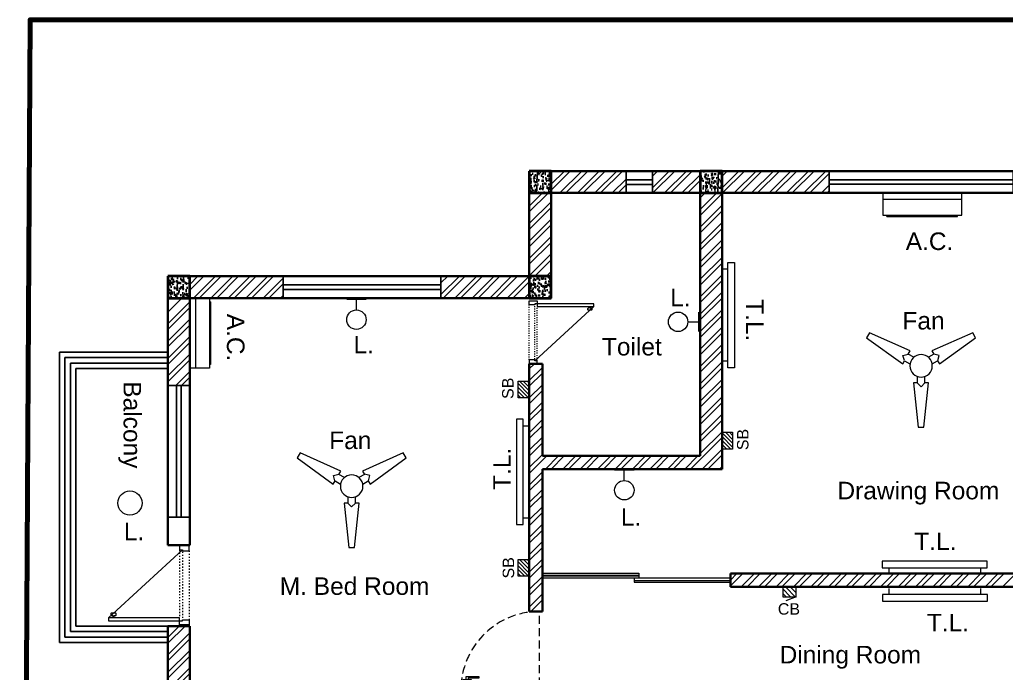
# Model space of a CAD drawing. Header units: inches. Extents: x 4161 to 8381, y 472 to 1500.
# Drawn here: x 4991.2 to 5441.6, y 1184.5 to 1482.8 of the extents above; entities that cross this region are included whole.
import ezdxf

# ---------------------------------------------------------------- set-up
doc = ezdxf.new("R2010")
doc.units = ezdxf.units.IN
doc.header["$MEASUREMENT"] = 0
doc.linetypes.add('ACAD_ISO03W100', pattern=[30, 12, -18])
doc.linetypes.add('HIDDEN', pattern=[0.375, 0.25, -0.125])
doc.layers.get('0').update_dxf_attribs({"lineweight": 35})
for name, color, linetype, lineweight in [('0.Columns', 1, 'Continuous', 35), ('1.Wall', 7, 'Continuous', 35), ('Box', 7, 'Continuous', 15), ('Doors & Furni', 20, 'Continuous', 5), ('E_Elements', 7, 'Continuous', 15), ('E_FITTINGS', 7, 'Continuous', 15), ('Hatch', 7, 'Continuous', 15)]:
    doc.layers.add(name, color=color, linetype=linetype, lineweight=lineweight)
for name, color, linetype in [('3.Windows', 130, 'Continuous'), ('4.Hatch', 14, 'Continuous'), ('5.Texts', 50, 'Continuous'), ('8.Balcony', 90, 'Continuous'), ('9.Vent', 130, 'Continuous'), ('Electrical Components', 170, 'Continuous'), ('rod', 252, 'Continuous'), ('wood', 20, 'Continuous')]:
    doc.layers.add(name, color=color, linetype=linetype)
doc.styles.get("Standard").update_dxf_attribs({"font": 'arial.ttf'})

# ---------------------------------------------------------------- blocks, each defined once
blk = doc.blocks.new('Window7')
at = {"layer": '3.Windows'}
for p, q in [((4180.79, 1757.85), (4096.79, 1757.85)), ((4096.79, 1757.85), (4096.79, 1747.85)), ((4180.79, 1747.85), (4180.79, 1757.85)), ((4180.79, 1747.85), (4180.79, 1757.85)), ((4180.79, 1757.85), (4180.79, 1753.17)), ((4180.79, 1753.17), (4180.79, 1753.17)), ((4096.79, 1747.85), (4180.79, 1747.85))]:
    blk.add_line(p, q, dxfattribs=at)
at = {"layer": '3.Windows', "color": 141, "true_color": 0xadddf7}
for p, q in [((4180.79, 1753.85), (4096.79, 1753.85)), ((4180.79, 1751.85), (4096.79, 1751.85))]:
    blk.add_line(p, q, dxfattribs=at)
blk = doc.blocks.new('window6')
at = {"layer": '3.Windows', "color": 141, "true_color": 0xadddf7}
for p, q in [((4180.67, 1736.78), (4108.67, 1736.78)), ((4180.67, 1734.78), (4108.67, 1734.78))]:
    blk.add_line(p, q, dxfattribs=at)
at = {"layer": '3.Windows'}
blk.add_lwpolyline([(4180.67, 1740.78), (4108.67, 1740.78), (4108.67, 1730.78), (4180.67, 1730.78)], close=True, dxfattribs=at)
blk = doc.blocks.new('Vent')
at = {"layer": '9.Vent'}
for p, q in [((-12, -3.9), (-12, 6.1)), ((-12, 3.82), (-12, 6.1)), ((0, -3.9), (0, 6.1))]:
    blk.add_line(p, q, dxfattribs=at)
at = {"layer": '9.Vent', "color": 5}
for p, q in [((-12, 2), (0, 2)), ((-12, 0), (0, 0))]:
    blk.add_line(p, q, dxfattribs=at)
blk = doc.blocks.new('Dd2')
at = {"layer": 'rod', "lineweight": 13}
blk.add_lwpolyline([(-36.5, 41), (-2, 3.5)], dxfattribs=at)
blk.add_lwpolyline([(-36.5, 38.75), (-35.5, 38.75), (-35.5, 39.25, -0.414214), (-35, 39.75), (-34.5, 39.75, -0.414214), (-34, 39.25), (-34, 37.75, -0.414214), (-34.5, 37.25), (-35, 37.25, -0.414214), (-35.5, 37.75), (-35.5, 38.25), (-36.5, 38.25)], format="xyb", dxfattribs=at)
at = {"layer": 'rod', "linetype": 'ACAD_ISO03W100', "lineweight": 13, "ltscale": 0.05}
for points in [[(-3, 3.5), (-37.5, 3.5)], [(-2, 5), (-36.5, 5)], [(-2.5, 0), (-37.5, 0)]]:
    blk.add_lwpolyline(points, dxfattribs=at)
at = {"layer": 'wood', "lineweight": 13}
for points in [[(-36.5, 41), (-38, 41), (-38, 5), (-36.5, 5)], [(-40, 0), (-40, 5), (-38, 5), (-38, 3.5), (-37.5, 3.5), (-37.5, 0)], [(0, 0), (0, 5), (-2, 5), (-2, 3.5), (-2.5, 3.5), (-2.5, 0)]]:
    blk.add_lwpolyline(points, close=True, dxfattribs=at)
blk = doc.blocks.new('Door')
at = {"layer": 'Doors & Furni', "color": 20}
for p, q in [((4002.74, 982.3), (4001.9, 982.3)), ((4001.9, 982.3), (4001.9, 978.61)), ((4004.74, 983.4), (4002.74, 983.4)), ((4002.74, 983.4), (4002.74, 947.4)), ((4004.74, 947.4), (4004.74, 983.4)), ((4004.74, 982.3), (4005.57, 982.3)), ((4005.57, 982.3), (4005.57, 978.61)), ((4001.9, 980.9), (4000.59, 980.9)), ((4000.59, 980.9), (4000.59, 975.13)), ((4001.34, 975.13), (4001.34, 980.06)), ((4001.34, 980.06), (4001.9, 980.06)), ((4001.9, 978.61), (4002.74, 978.61)), ((4005.57, 978.61), (4004.74, 978.61)), ((4005.57, 980.9), (4006.88, 980.9)), ((4006.13, 980.06), (4005.57, 980.06)), ((4006.13, 975.13), (4006.13, 980.06)), ((4006.88, 980.9), (4006.88, 975.13)), ((4000.59, 975.13), (4001.34, 975.13)), ((4006.88, 975.13), (4006.13, 975.13)), ((4002.74, 947.4), (4004.74, 947.4))]:
    blk.add_line(p, q, dxfattribs=at)
at = {"layer": 'Doors & Furni', "color": 1, "linetype": 'HIDDEN', "ltscale": 15}
blk.add_line((4002.74, 947.4), (4036.59, 947.4), dxfattribs=at)
blk.add_arc((4000.59, 947.4), 36, 0, 86.583, dxfattribs=at)
blk = doc.blocks.new('Hatch')
at = {"layer": '4.Hatch', "color": 244, "linetype": 'Continuous', "true_color": 0x991b1e}
for p, q in [((3054.72, 1312.58), (3058.45, 1316.31)), ((3054.72, 1309.93), (3061.1, 1316.31)), ((3056.4, 1306.31), (3066.4, 1316.31)), ((3059.05, 1306.31), (3069.05, 1316.31)), ((3064.36, 1306.31), (3074.36, 1316.31)), ((3067.01, 1306.31), (3077.01, 1316.31)), ((3072.31, 1306.31), (3082.31, 1316.31)), ((3074.96, 1306.31), (3084.96, 1316.31)), ((3080.27, 1306.31), (3090.27, 1316.31)), ((3082.92, 1306.31), (3092.92, 1316.31)), ((3088.22, 1306.31), (3097.38, 1315.47)), ((3090.87, 1306.31), (3097.38, 1312.82)), ((3044.72, 1299.93), (3051.1, 1306.31)), ((3096.18, 1306.31), (3097.38, 1307.52)), ((3044.72, 1294.63), (3054.72, 1304.63)), ((3044.72, 1291.98), (3054.72, 1301.98)), ((3044.72, 1286.67), (3054.72, 1296.67)), ((3044.72, 1284.02), (3054.72, 1294.02)), ((3044.72, 1278.72), (3054.72, 1288.72)), ((3044.72, 1276.07), (3054.72, 1286.07)), ((3044.72, 1270.76), (3054.72, 1280.76)), ((3044.72, 1268.11), (3054.72, 1278.11)), ((3048.3, 1266.39), (3054.72, 1272.81)), ((3050.95, 1266.39), (3054.72, 1270.16)), ((3044.72, 1151.44), (3049.92, 1156.64)), ((3044.72, 1148.79), (3052.57, 1156.64)), ((3044.72, 1143.48), (3054.72, 1153.48)), ((3044.72, 1140.83), (3054.72, 1150.83)), ((3044.72, 1135.53), (3054.72, 1145.53)), ((3044.72, 1132.88), (3054.72, 1142.88)), ((3044.72, 1127.57), (3054.72, 1137.57)), ((3047.11, 1127.31), (3054.72, 1134.92)), ((3030.72, 1121.53), (3036.5, 1127.31)), ((3030.72, 1118.88), (3039.15, 1127.31)), ((3034.46, 1117.31), (3044.46, 1127.31)), ((3052.41, 1127.31), (3054.72, 1129.62)), ((3054.72, 1121.66), (3060.37, 1127.31)), ((3054.72, 1119.01), (3063.02, 1127.31)), ((3058.32, 1117.31), (3068.32, 1127.31)), ((3060.97, 1117.31), (3070.97, 1127.31)), ((3066.28, 1117.31), (3076.28, 1127.31)), ((3068.93, 1117.31), (3078.93, 1127.31)), ((3074.23, 1117.31), (3084.23, 1127.31)), ((3076.88, 1117.31), (3086.88, 1127.31)), ((3082.19, 1117.31), (3092.19, 1127.31)), ((3084.84, 1117.31), (3094.84, 1127.31)), ((3090.14, 1117.31), (3100.14, 1127.31)), ((3092.79, 1117.31), (3102.79, 1127.31)), ((3098.1, 1117.31), (3108.1, 1127.31)), ((3100.75, 1117.31), (3110.75, 1127.31)), ((3106.05, 1117.31), (3116.05, 1127.31)), ((3108.7, 1117.31), (3118.7, 1127.31)), ((3114.01, 1117.31), (3124.01, 1127.31)), ((3116.66, 1117.31), (3126.66, 1127.31)), ((3121.96, 1117.31), (3131.96, 1127.31)), ((3124.61, 1117.31), (3134.61, 1127.31)), ((3129.92, 1117.31), (3139.92, 1127.31)), ((3132.57, 1117.31), (3142.57, 1127.31)), ((3137.87, 1117.31), (3147.87, 1127.31)), ((3140.52, 1117.31), (3150.52, 1127.31)), ((3145.83, 1117.31), (3155.83, 1127.31)), ((3148.48, 1117.31), (3158.48, 1127.31)), ((3153.78, 1117.31), (3163.78, 1127.31)), ((3156.43, 1117.31), (3166.43, 1127.31)), ((3161.74, 1117.31), (3171.74, 1127.31)), ((3164.39, 1117.31), (3174.39, 1127.31)), ((3169.69, 1117.31), (3179.69, 1127.31)), ((3172.34, 1117.31), (3182.34, 1127.31)), ((3177.65, 1117.31), (3187.65, 1127.31)), ((3180.3, 1117.31), (3190.3, 1127.31)), ((3185.6, 1117.31), (3195.6, 1127.31)), ((3188.25, 1117.31), (3198.25, 1127.31)), ((3193.56, 1117.31), (3203.56, 1127.31)), ((3196.21, 1117.31), (3205.72, 1126.82)), ((3037.11, 1117.31), (3044.72, 1124.92)), ((3201.51, 1117.31), (3205.72, 1121.52)), ((3042.41, 1117.31), (3044.72, 1119.62)), ((3204.16, 1117.31), (3205.72, 1118.87)), ((3209.72, 1114.91), (3212.12, 1117.31)), ((3209.72, 1109.61), (3215.72, 1115.61)), ((3209.72, 1106.96), (3215.72, 1112.96)), ((3209.72, 1101.66), (3215.72, 1107.66)), ((3209.72, 1099), (3215.72, 1105)), ((3209.72, 1093.7), (3215.72, 1099.7)), ((3209.72, 1091.05), (3215.72, 1097.05)), ((3213.79, 1089.81), (3215.72, 1091.75))]:
    blk.add_line(p, q, dxfattribs=at)
blk = doc.blocks.new('AC')
at = {"layer": 'E_Elements'}
for p, q in [((5826.63, 1009.16), (5858.63, 1009.16)), ((5826.63, 1000.16), (5826.63, 1009.16)), ((5828.29, 1009.63), (5856.95, 1009.63)), ((5828.29, 1009.63), (5828.29, 1009.16)), ((5856.95, 1009.63), (5856.95, 1009.16)), ((5858.63, 1009.16), (5858.63, 1009.16)), ((5858.63, 1009.16), (5858.63, 1000.16)), ((5826.63, 1002.72), (5858.63, 1002.72)), ((5858.63, 1000.16), (5826.63, 1000.16))]:
    blk.add_line(p, q, dxfattribs=at)
blk = doc.blocks.new('FAN')
at = {"layer": 'E_Elements'}
for p, q in [((-23.57, 15.12), (-24.88, 12.85)), ((-4.97, 6.83), (-23.57, 15.12)), ((23.57, 15.12), (4.97, 6.83)), ((24.88, 12.85), (23.57, 15.12)), ((-24.88, 12.85), (-8.39, 0.89)), ((8.39, 0.89), (24.88, 12.85)), ((-8.26, 4.77), (-5.89, 5.4)), ((-7.62, 2.4), (-8.26, 4.77)), ((-5.82, 5.34), (-4.97, 6.83)), ((-3.34, 3.91), (-5.82, 5.34)), ((5.82, 5.34), (3.34, 3.91)), ((4.97, 6.83), (5.82, 5.34)), ((8.26, 4.77), (5.89, 5.4)), ((7.62, 2.4), (8.26, 4.77)), ((-8.39, 0.89), (-7.54, 2.37)), ((-7.54, 2.37), (-5.06, 0.94)), ((5.06, 0.94), (7.54, 2.37)), ((7.54, 2.37), (8.39, 0.89)), ((-3.43, -7.71), (-1.31, -27.97)), ((-1.71, -7.71), (-3.43, -7.71)), ((-1.73, -7.8), (0, -9.53)), ((-1.71, -4.85), (-1.71, -7.71)), ((0, -9.53), (1.73, -7.8)), ((1.31, -27.97), (3.43, -7.71)), ((1.71, -7.71), (1.71, -4.85)), ((3.43, -7.71), (1.71, -7.71)), ((-1.31, -27.97), (1.31, -27.97))]:
    blk.add_line(p, q, dxfattribs=at)
for start, end in [(360, 180), (180, 0)]:
    blk.add_arc((0, 0), 5.14, start, end, dxfattribs=at)
blk = doc.blocks.new('A$C482B25E6')
at = {"layer": 'E_FITTINGS'}
for p, q in [((0, 0), (0, 7.1)), ((3.9, 3.55), (0, 3.55))]:
    blk.add_line(p, q, dxfattribs=at)
blk.add_circle((7.45, 3.55), 3.55, dxfattribs=at)
blk = doc.blocks.new('O')
at = {"layer": 'E_Elements', "ltscale": 4}
for p, q in [((9523.61, 2111.57), (9520.91, 2111.57)), ((9523.61, 2069.68), (9520.91, 2069.68))]:
    blk.add_line(p, q, dxfattribs=at)
at = {"layer": 'E_Elements', "ltscale": 0.01}
blk.add_lwpolyline([(9526.61, 2066.63), (9526.61, 2114.63), (9523.61, 2114.63), (9523.61, 2066.63)], close=True, dxfattribs=at)
blk = doc.blocks.new('2')
at = {"layer": 'Hatch', "ltscale": 0.01}
h = blk.add_hatch(dxfattribs=at)
h.set_pattern_fill('ANSI31', color=256, scale=10, style=0)
h.paths.add_polyline_path([(7846.79, 2035.92), (7841.97, 2035.92), (7841.97, 2028.24), (7846.79, 2028.24)])
at = {"layer": 'E_Elements'}
blk.add_lwpolyline([(7841.97, 2028.24), (7846.79, 2028.24), (7846.79, 2035.92), (7841.97, 2035.92)], close=True, dxfattribs=at)
blk = doc.blocks.new('l')
at = {"layer": 'Hatch', "ltscale": 0.01}
h = blk.add_hatch(dxfattribs=at)
h.set_pattern_fill('ANSI31', color=256, scale=10, style=0)
h.set_pattern_definition([(45, (-245.7583, -15.9394), (-0.88388348, 0.88388348), [])])
h.paths.add_polyline_path([(7980.58, 2127.19), (7980.58, 2132.19), (7977.08, 2132.19), (7977.08, 2127.19)])
at = {"layer": 'E_FITTINGS', "ltscale": 0.01}
blk.add_line((7980.58, 2132.19), (7982.15, 2128.25), dxfattribs=at)
blk.add_lwpolyline([(7977.08, 2127.19), (7980.58, 2127.19), (7980.58, 2132.19), (7977.08, 2132.19)], close=True, dxfattribs=at)
blk = doc.blocks.new('Column2.0')
at = {"layer": '0.Columns', "true_color": 0x991b1e}
h = blk.add_hatch(dxfattribs=at)
h.set_pattern_fill('AR-CONC', color=244, scale=0.54)
h.set_pattern_definition([(50, (868.9964, 332.3348), (3.873205, -0.3388615), [0.405, -4.455]), (355, (868.9964, 332.335), (-0.7492572, 4.0618375), [0.324, -3.564]), (100.45144, (869.319, 332.3066), (3.1239478, 3.722976), [0.344197, -3.7861674]), (46.1842, (868.9964, 333.415), (5.763103, -0.893804), [0.6075, -6.6825]), (96.63564, (869.4767, 333.3403), (5.0471745, 5.2602404), [0.516296, -5.679254]), (351.18416, (868.9964, 333.415), (5.0471745, 5.26024), [0.486, -5.346]), (21, (869.5364, 333.1448), (3.223298, -2.174142), [0.405, -4.455]), (326, (869.5364, 333.145), (1.3139028, 3.9158102), [0.324, -3.564]), (71.45144, (869.805, 332.9636), (4.537201, 1.7416682), [0.344197, -3.7861674]), (37.5, (868.9964, 332.3348), (0.0656632, 1.7976268), [0, -3.5208, 0, -3.618, 0, -3.5775]), (7.5, (868.9964, 332.3348), (1.4205755, 2.1298232), [0, -2.0628, 0, -3.4398, 0, -1.3635]), (327.5, (867.7922, 332.3348), (2.88264116, -0.1217963), [0, -1.35, 0, -4.212, 0, -5.589]), (317.5, (867.2522, 332.3348), (3.1492053, 0.5405669), [0, -1.755, 0, -2.7972, 0, -3.969])])
h.paths.add_polyline_path([(4674.88, 1327.63), (4674.88, 1337.63), (4664.88, 1337.63), (4664.88, 1327.63)])
at = {"layer": '0.Columns', "linetype": 'ACAD_ISO03W100', "lineweight": 40}
for p, q in [((4674.88, 1337.63), (4664.88, 1337.63)), ((4664.88, 1337.63), (4664.88, 1327.63)), ((4674.88, 1327.63), (4674.88, 1337.63)), ((4664.88, 1327.63), (4674.88, 1327.63))]:
    blk.add_line(p, q, dxfattribs=at)
blk = doc.blocks.new('Title Box 2.0')
at = {"lineweight": 100, "ltscale": 0.5}
blk.add_lwpolyline([(4996.97, 684.44), (5689.78, 684.44), (5694.53, 1520.13), (5001.72, 1520.13), (4996.97, 684.44)], dxfattribs=at)

msp = doc.modelspace()

# ---------------------------------------------------------------- linework, layer by layer
at = {"layer": '1.Wall'}
for p, q in [((5301.847, 1413.751), (5223.847, 1413.751)), ((5223.847, 1365.751), (5223.847, 1413.751)), ((5301.847, 1413.751), (5307.847, 1413.751)), ((5307.847, 1413.751), (5505.575, 1413.751)), ((5301.847, 1403.751), (5233.847, 1403.751)), ((5233.847, 1365.751), (5233.847, 1403.751)), ((5301.847, 1365.751), (5301.847, 1403.751)), ((5311.847, 1365.751), (5311.847, 1403.751)), ((5311.847, 1403.751), (5495.632, 1403.751)), ((5223.847, 1365.751), (5058.847, 1365.751)), ((5058.847, 1365.751), (5058.847, 1243.014)), ((5233.847, 1365.751), (5233.847, 1355.751)), ((5301.847, 1365.751), (5301.847, 1283.751)), ((5311.847, 1365.751), (5311.847, 1355.75)), ((5223.847, 1355.751), (5068.847, 1355.751)), ((5068.847, 1355.751), (5068.847, 1243.014)), ((5223.847, 1355.751), (5233.847, 1355.751)), ((5311.847, 1355.75), (5311.847, 1277.751)), ((5223.847, 1325.751), (5223.847, 1212.751)), ((5223.847, 1325.751), (5229.847, 1325.751)), ((5229.847, 1325.751), (5229.847, 1283.751)), ((5301.847, 1283.751), (5229.847, 1283.751)), ((5229.847, 1277.751), (5229.847, 1212.751)), ((5229.847, 1277.751), (5229.847, 1212.751)), ((5301.847, 1277.751), (5229.847, 1277.751)), ((5301.847, 1277.751), (5307.847, 1277.751)), ((5307.847, 1277.751), (5311.847, 1277.751)), ((5068.847, 1243.014), (5058.847, 1243.014)), ((5495.847, 1229.985), (5315.674, 1229.985)), ((5315.674, 1229.985), (5315.674, 1223.985)), ((5495.847, 1223.985), (5315.674, 1223.985)), ((5223.847, 1212.751), (5229.847, 1212.751)), ((5058.847, 1206.075), (5068.847, 1206.075)), ((5058.847, 1206.075), (5058.847, 1176.751)), ((5068.847, 1206.075), (5068.847, 1176.751))]:
    msp.add_line(p, q, dxfattribs=at)
at = {"layer": '3.Windows'}
for p, q in [((5068.847, 1315.829), (5058.847, 1315.829)), ((5058.847, 1315.829), (5058.847, 1255.829)), ((5068.847, 1255.829), (5068.847, 1315.829)), ((5058.847, 1255.829), (5068.847, 1255.829))]:
    msp.add_line(p, q, dxfattribs=at)
at = {"layer": '3.Windows', "color": 141, "true_color": 0xadddf7}
for p, q in [((5062.847, 1255.829), (5062.847, 1315.829)), ((5064.847, 1255.829), (5064.847, 1315.829))]:
    msp.add_line(p, q, dxfattribs=at)
at = {"layer": '4.Hatch', "color": 244, "linetype": 'Continuous', "true_color": 0x991b1e}
for p, q in [((5223.847, 1413.606), (5223.992, 1413.751)), ((5233.847, 1407.696), (5239.902, 1413.751)), ((5233.847, 1413), (5234.598, 1413.751)), ((5233.847, 1405.045), (5242.553, 1413.751)), ((5237.856, 1403.751), (5247.856, 1413.751)), ((5240.508, 1403.751), (5250.508, 1413.751)), ((5245.811, 1403.751), (5255.811, 1413.751)), ((5248.463, 1403.751), (5258.463, 1413.751)), ((5253.766, 1403.751), (5263.766, 1413.751)), ((5256.418, 1403.751), (5266.418, 1413.751)), ((5261.721, 1403.751), (5268.018, 1410.048)), ((5280.018, 1406.138), (5287.631, 1413.751)), ((5280.018, 1411.442), (5282.328, 1413.751)), ((5280.283, 1403.751), (5290.283, 1413.751)), ((5285.586, 1403.751), (5295.586, 1413.751)), ((5288.238, 1403.751), (5298.238, 1413.751)), ((5293.541, 1403.751), (5301.847, 1412.057)), ((5311.847, 1406.147), (5319.451, 1413.751)), ((5311.847, 1411.45), (5314.148, 1413.751)), ((5312.103, 1403.751), (5322.103, 1413.751)), ((5317.406, 1403.751), (5327.406, 1413.751)), ((5320.058, 1403.751), (5330.058, 1413.751)), ((5325.361, 1403.751), (5335.361, 1413.751)), ((5328.013, 1403.751), (5338.013, 1413.751)), ((5333.316, 1403.751), (5343.316, 1413.751)), ((5335.968, 1403.751), (5345.968, 1413.751)), ((5341.271, 1403.751), (5351.271, 1413.751)), ((5343.923, 1403.751), (5353.923, 1413.751)), ((5349.226, 1403.751), (5359.226, 1413.751)), ((5351.877, 1403.751), (5360.771, 1412.645)), ((5264.373, 1403.751), (5268.018, 1407.397)), ((5296.193, 1403.751), (5301.847, 1409.405)), ((5357.181, 1403.751), (5360.771, 1407.342)), ((5223.847, 1397.696), (5229.902, 1403.751)), ((5223.847, 1403), (5224.598, 1403.751)), ((5223.847, 1395.045), (5232.553, 1403.751)), ((5301.496, 1403.751), (5301.847, 1404.102)), ((5301.847, 1396.147), (5309.451, 1403.751)), ((5301.847, 1401.45), (5304.148, 1403.751)), ((5301.847, 1393.495), (5311.847, 1403.495)), ((5359.832, 1403.751), (5360.771, 1404.69)), ((5223.847, 1389.741), (5233.847, 1399.741)), ((5223.847, 1387.09), (5233.847, 1397.09)), ((5301.847, 1388.192), (5311.847, 1398.192)), ((5223.847, 1381.787), (5233.847, 1391.787)), ((5301.847, 1385.54), (5311.847, 1395.54)), ((5223.847, 1379.135), (5233.847, 1389.135)), ((5301.847, 1380.237), (5311.847, 1390.237)), ((5301.847, 1377.585), (5311.847, 1387.585)), ((5223.847, 1373.832), (5233.847, 1383.832)), ((5223.847, 1371.18), (5233.847, 1381.18)), ((5301.847, 1372.282), (5311.847, 1382.282)), ((5301.847, 1369.63), (5311.847, 1379.63)), ((5223.847, 1365.877), (5233.847, 1375.877)), ((5301.847, 1364.327), (5311.847, 1374.327)), ((5226.373, 1365.751), (5233.847, 1373.225)), ((5301.847, 1361.675), (5311.847, 1371.675)), ((5183.513, 1365.318), (5183.947, 1365.751)), ((5183.513, 1357.363), (5191.902, 1365.751)), ((5183.513, 1362.666), (5186.598, 1365.751)), ((5184.553, 1355.751), (5194.553, 1365.751)), ((5189.856, 1355.751), (5199.856, 1365.751)), ((5192.508, 1355.751), (5202.508, 1365.751)), ((5197.811, 1355.751), (5207.811, 1365.751)), ((5200.463, 1355.751), (5210.463, 1365.751)), ((5205.766, 1355.751), (5215.766, 1365.751)), ((5208.418, 1355.751), (5218.418, 1365.751)), ((5213.721, 1355.751), (5223.721, 1365.751)), ((5231.676, 1365.751), (5233.847, 1367.922)), ((5301.847, 1356.372), (5311.847, 1366.372)), ((5216.373, 1355.751), (5223.847, 1363.225)), ((5301.847, 1353.72), (5311.847, 1363.72)), ((5221.676, 1355.751), (5223.847, 1357.922)), ((5301.847, 1348.417), (5311.847, 1358.417)), ((5301.847, 1345.766), (5311.847, 1355.766)), ((5301.847, 1340.462), (5311.847, 1350.462)), ((5301.847, 1337.811), (5311.847, 1347.811)), ((5301.847, 1332.507), (5311.847, 1342.507)), ((5301.847, 1329.856), (5311.847, 1339.856)), ((5301.847, 1324.552), (5311.847, 1334.552)), ((5301.847, 1321.901), (5311.847, 1331.901)), ((5223.847, 1323.45), (5226.148, 1325.751)), ((5301.847, 1316.597), (5311.847, 1326.597)), ((5223.847, 1318.147), (5229.847, 1324.147)), ((5223.847, 1315.495), (5229.847, 1321.495)), ((5301.847, 1313.946), (5311.847, 1323.946)), ((5223.847, 1310.192), (5229.847, 1316.192)), ((5301.847, 1308.642), (5311.847, 1318.642)), ((5301.847, 1305.991), (5311.847, 1315.991)), ((5223.847, 1307.54), (5229.847, 1313.54)), ((5301.847, 1300.687), (5311.847, 1310.687)), ((5223.847, 1302.237), (5229.847, 1308.237)), ((5301.847, 1298.036), (5311.847, 1308.036)), ((5223.847, 1299.585), (5229.847, 1305.585)), ((5301.847, 1292.733), (5311.847, 1302.733)), ((5223.847, 1294.282), (5229.847, 1300.282)), ((5223.847, 1291.63), (5229.847, 1297.63)), ((5301.847, 1290.081), (5311.847, 1300.081)), ((5301.847, 1284.778), (5311.847, 1294.778)), ((5223.847, 1286.327), (5229.847, 1292.327)), ((5223.847, 1283.675), (5229.847, 1289.675)), ((5297.472, 1277.751), (5311.847, 1292.126)), ((5223.847, 1278.372), (5229.847, 1284.372)), ((5223.847, 1275.72), (5231.877, 1283.751)), ((5231.181, 1277.751), (5237.181, 1283.751)), ((5233.832, 1277.751), (5239.832, 1283.751)), ((5239.136, 1277.751), (5245.136, 1283.751)), ((5241.787, 1277.751), (5247.787, 1283.751)), ((5247.091, 1277.751), (5253.091, 1283.751)), ((5249.742, 1277.751), (5255.742, 1283.751)), ((5255.046, 1277.751), (5261.046, 1283.751)), ((5257.697, 1277.751), (5263.697, 1283.751)), ((5263.001, 1277.751), (5269.001, 1283.751)), ((5265.652, 1277.751), (5271.652, 1283.751)), ((5270.956, 1277.751), (5276.956, 1283.751)), ((5273.607, 1277.751), (5279.607, 1283.751)), ((5278.91, 1277.751), (5284.91, 1283.751)), ((5281.562, 1277.751), (5287.562, 1283.751)), ((5286.865, 1277.751), (5292.865, 1283.751)), ((5289.517, 1277.751), (5295.517, 1283.751)), ((5294.82, 1277.751), (5300.82, 1283.751)), ((5302.775, 1277.751), (5311.847, 1286.823)), ((5305.427, 1277.751), (5311.847, 1284.171)), ((5223.847, 1270.417), (5229.847, 1276.417)), ((5310.73, 1277.751), (5311.847, 1278.868)), ((5223.847, 1267.766), (5229.847, 1273.766)), ((5223.847, 1262.462), (5229.847, 1268.462)), ((5223.847, 1259.811), (5229.847, 1265.811)), ((5223.847, 1254.507), (5229.847, 1260.507)), ((5223.847, 1251.856), (5229.847, 1257.856)), ((5223.847, 1246.552), (5229.847, 1252.552)), ((5223.847, 1243.901), (5229.847, 1249.901)), ((5223.847, 1238.597), (5229.847, 1244.597)), ((5223.847, 1235.946), (5229.847, 1241.946)), ((5223.847, 1230.642), (5229.847, 1236.642)), ((5223.847, 1227.991), (5229.847, 1233.991)), ((5315.674, 1227.011), (5318.649, 1229.985)), ((5315.674, 1224.359), (5321.301, 1229.985)), ((5320.604, 1223.985), (5326.604, 1229.985)), ((5323.256, 1223.985), (5329.256, 1229.985)), ((5328.559, 1223.985), (5334.559, 1229.985)), ((5331.21, 1223.985), (5337.21, 1229.985)), ((5336.514, 1223.985), (5342.514, 1229.985)), ((5339.165, 1223.985), (5345.165, 1229.985)), ((5344.469, 1223.985), (5350.469, 1229.985)), ((5347.12, 1223.985), (5353.12, 1229.985)), ((5352.424, 1223.985), (5358.424, 1229.985)), ((5355.075, 1223.985), (5361.075, 1229.985)), ((5360.379, 1223.985), (5366.379, 1229.985)), ((5363.03, 1223.985), (5369.03, 1229.985)), ((5368.334, 1223.985), (5374.334, 1229.985)), ((5370.985, 1223.985), (5376.985, 1229.985)), ((5376.289, 1223.985), (5382.289, 1229.985)), ((5378.94, 1223.985), (5384.94, 1229.985)), ((5384.243, 1223.985), (5390.243, 1229.985)), ((5386.895, 1223.985), (5392.895, 1229.985)), ((5392.198, 1223.985), (5398.198, 1229.985)), ((5394.85, 1223.985), (5400.85, 1229.985)), ((5400.153, 1223.985), (5406.153, 1229.985)), ((5402.805, 1223.985), (5408.805, 1229.985)), ((5408.108, 1223.985), (5414.108, 1229.985)), ((5410.76, 1223.985), (5416.76, 1229.985)), ((5416.063, 1223.985), (5422.063, 1229.985)), ((5418.715, 1223.985), (5424.715, 1229.985)), ((5424.018, 1223.985), (5430.018, 1229.985)), ((5426.67, 1223.985), (5432.67, 1229.985)), ((5431.973, 1223.985), (5437.973, 1229.985)), ((5434.625, 1223.985), (5440.625, 1229.985)), ((5439.928, 1223.985), (5445.928, 1229.985)), ((5223.847, 1222.687), (5229.847, 1228.687)), ((5223.847, 1220.036), (5229.847, 1226.036)), ((5223.847, 1214.733), (5229.847, 1220.733)), ((5224.517, 1212.751), (5229.847, 1218.081)), ((5229.82, 1212.751), (5229.847, 1212.778))]:
    msp.add_line(p, q, dxfattribs=at)
at = {"layer": '8.Balcony'}
for p, q in [((5016.847, 1331.075), (5009.347, 1331.075)), ((5009.347, 1326.075), (5009.347, 1331.075)), ((5009.347, 1206.075), (5009.347, 1198.575)), ((5016.847, 1198.575), (5009.347, 1198.575))]:
    msp.add_line(p, q, dxfattribs=at)
at = {"layer": '8.Balcony', "linetype": 'Continuous', "ltscale": 15}
for p, q in [((5058.847, 1331.075), (5016.847, 1331.075)), ((5009.347, 1206.075), (5009.347, 1326.075)), ((5016.847, 1206.075), (5016.847, 1323.575)), ((5058.847, 1323.575), (5016.847, 1323.575)), ((5058.847, 1206.075), (5016.847, 1206.075)), ((5058.847, 1198.575), (5016.847, 1198.575))]:
    msp.add_line(p, q, dxfattribs=at)
at = {"layer": '8.Balcony', "color": 116, "true_color": 0x136734}
for p, q in [((5016.847, 1328.575), (5011.847, 1328.575)), ((5011.847, 1326.075), (5011.847, 1328.575)), ((5014.347, 1326.075), (5058.847, 1326.075)), ((5011.847, 1206.075), (5011.847, 1201.075)), ((5014.347, 1206.075), (5014.347, 1203.575)), ((5016.847, 1203.575), (5014.347, 1203.575)), ((5016.847, 1201.075), (5011.847, 1201.075))]:
    msp.add_line(p, q, dxfattribs=at)
at = {"layer": '8.Balcony', "color": 116, "linetype": 'Continuous', "ltscale": 15, "true_color": 0x136734}
for p, q in [((5011.847, 1206.075), (5011.847, 1326.075)), ((5014.347, 1206.075), (5014.347, 1326.075)), ((5058.847, 1328.575), (5016.847, 1328.575)), ((5058.847, 1203.575), (5016.847, 1203.575)), ((5058.847, 1201.075), (5016.847, 1201.075))]:
    msp.add_line(p, q, dxfattribs=at)
at = {"layer": 'Doors & Furni', "color": 4}
for p, q in [((5229.847, 1230.188), (5273.796, 1230.188)), ((5229.847, 1230.188), (5273.796, 1230.188)), ((5229.847, 1230.188), (5273.796, 1230.188)), ((5273.796, 1230.188), (5273.796, 1228.144)), ((5229.847, 1228.144), (5315.674, 1228.144)), ((5271.752, 1228.144), (5271.752, 1226.1)), ((5271.752, 1226.1), (5315.674, 1226.1))]:
    msp.add_line(p, q, dxfattribs=at)
at = {"layer": 'Doors & Furni', "color": 141, "true_color": 0xadddf7}
for p, q in [((5229.847, 1229.37), (5273.796, 1229.37)), ((5229.847, 1228.962), (5273.796, 1228.962)), ((5271.752, 1226.918), (5315.674, 1226.918))]:
    msp.add_line(p, q, dxfattribs=at)
at = {"layer": 'E_Elements', "color": 7}
msp.add_circle((5041.527, 1262.221), 5.5, dxfattribs=at)

# ---------------------------------------------------------------- block references
at = {"layer": '0.Columns'}
for name, p in [('Column2.0', (558.964, 76.123)), ('Column2.0', (636.964, 76.123)), ('Hatch', (2014.129, 49.438)), ('Column2.0', (393.964, 28.123)), ('Column2.0', (558.964, 28.123))]:
    msp.add_blockref(name, p, dxfattribs=at)
at = {"layer": '1.Wall'}
for name, p in [('Window7', (1263.986, -344.104)), ('window6', (1002.842, -375.031))]:
    msp.add_blockref(name, p, dxfattribs=at)
at = {"layer": '9.Vent'}
msp.add_blockref('Vent', (5280.018, 1407.651), dxfattribs=at)
at = {"layer": 'Box'}
msp.add_blockref('Title Box 2.0', (-5.766, -37.343), dxfattribs=at)
at = {"layer": 'Doors & Furni'}
for p, xscale, yscale, zscale, rotation in [((5223.847, 1325.751), 0.7186279659790507, 0.7186279659790507, 0.7186279659790507, 270), ((5068.619, 1242.661), 0.8988819272717369, 0.8988819272717369, 0.8988819272717369, 90.00000000000004)]:
    msp.add_blockref('Dd2', p, dxfattribs=dict(at, xscale=xscale, yscale=yscale, zscale=zscale, rotation=rotation))
at = {"layer": 'Doors & Furni', "color": 20, "rotation": 89.99999999999999}
msp.add_blockref('Door', (6175.967, -2823.839), dxfattribs=at)
at = {"layer": 'E_Elements', "xscale": -1.125196394110631, "yscale": 1.125196394110631, "zscale": 1.125196394110631, "rotation": 180}
msp.add_blockref('AC', (-1170.849, 2529.083), dxfattribs=at)
at = {"layer": 'E_Elements', "color": 7, "xscale": -1, "rotation": 180}
for name, p in [('O', (-4209.06, 3438.571)), ('2', (-2623.248, 3346.111)), ('2', (-2530.125, 3322.742)), ('2', (-2623.251, 3264.752))]:
    msp.add_blockref(name, p, dxfattribs=at)
at = {"layer": 'E_Elements', "color": 7, "true_color": 0xffffff, "rotation": 270}
msp.add_blockref('AC', (4068.685, 7182.386), dxfattribs=at)
at = {"layer": 'E_Elements', "color": 7}
for p, rotation in [((14744.663, 3367.092), 180), ((7499.566, -8290.921), 89.99999999999999), ((3318.467, 10744.093), 270)]:
    msp.add_blockref('O', p, dxfattribs=dict(at, rotation=rotation))
at = {"layer": 'E_FITTINGS', "color": 7}
for name, p, xscale, yscale, zscale, rotation in [('A$C482B25E6', (5140.48, 1355.206), 1.25, 1.25, 1.25, 270), ('A$C482B25E6', (5301.096, 1349.352), 1.25, 1.25, 1.25, 180), ('A$C482B25E6', (5262.78, 1277.368), 1.25, 1.25, 1.25, 270), ('l', (2841.836, 10774.178), 1.195730369660597, 1.195730369660597, 1.195730369660597, 269.7254767440075)]:
    msp.add_blockref(name, p, dxfattribs=dict(at, xscale=xscale, yscale=yscale, zscale=zscale, rotation=rotation))
at = {"layer": 'Electrical Components', "color": 7}
msp.add_blockref('FAN', (5402.701, 1324.822), dxfattribs=at)
at = {"layer": 'Electrical Components', "color": 7, "true_color": 0xffffff}
msp.add_blockref('FAN', (5142.746, 1269.942), dxfattribs=at)

# ---------------------------------------------------------------- texts
at = {"layer": '5.Texts', "color": 7, "attachment_point": 1}
for s, width, gutter_width, heights, insert, char_height in [('\\pxqc;A.C.', 110.71706, 1, [35.636], (5351.213, 1385.702), 8), ('\\pxqc;L.', 110.71706, 1, [35.636], (5237.455, 1359.981), 8), ('\\pxqc;Fan', 110.71706, 1, [35.636], (5348.475, 1349.439), 8), ('\\pxqc;L.', 110.71706, 1, [35.636], (5092.9, 1338.506), 8), ('\\pxqc;Fan', 110.71706, 1, [35.636], (5086.757, 1294.855), 8), ('\\pxqc;L.', 110.71706, 1, [35.636], (5214.942, 1259.856), 8), ('\\pxqc;L.', 110.71706, 1, [35.636], (4988.051, 1253.264), 8), ('\\pxqc;T.L.', 110.71706, 1, [35.636], (5353.873, 1248.743), 8), ('\\pxqc;CB', 72.40653, 0.654, [23.305], (5306.176, 1216.509), 5.2318), ('\\pxqc;T.L.', 110.71706, 1, [35.636], (5359.633, 1211.636), 8)]:
    msp.add_mtext_dynamic_manual_height_columns(s, width=width, gutter_width=gutter_width, heights=heights, dxfattribs=dict(at, insert=insert, char_height=char_height))
for s, width, gutter_width, heights, insert, char_height, rotation in [('\\pxqc;T.L.', 110.71706, 1, [35.636], (5330.776, 1401.018), 8, 270), ('\\pxqc;A.C.', 110.71706, 1, [35.636], (5093.804, 1393.094), 8, 270), ('\\pxqc;SB', 72.40653, 0.654, [23.305], (5211.425, 1278.377), 5.2318, 90), ('\\pxqc;SB', 72.40653, 0.654, [23.305], (5318.671, 1255.003), 5.2318, 90), ('\\pxqc;T.L.', 110.71706, 1, [35.636], (5207.372, 1222.478), 8, 90), ('\\pxqc;SB', 72.40653, 0.654, [23.305], (5211.693, 1196.448), 5.2318, 90)]:
    msp.add_mtext_dynamic_manual_height_columns(s, width=width, gutter_width=gutter_width, heights=heights, dxfattribs=dict(at, insert=insert, char_height=char_height, rotation=rotation))
at = {"layer": '5.Texts', "color": 2, "true_color": 0xf1eb1f, "char_height": 8, "attachment_point": 1}
for s, insert in [('\\pxqc;Toilet', (5215.309, 1337.574)), ('\\pxqc;Drawing Room', (5346.114, 1271.912)), ('\\pxqc;M. Bed Room', (5088.735, 1228.299)), ('\\pxqc;Dining Room', (5315.052, 1197.017))]:
    msp.add_mtext_dynamic_manual_height_columns(s, width=110.71706, gutter_width=1, heights=[35.636], dxfattribs=dict(at, insert=insert))
at = {"layer": '5.Texts', "color": 2, "true_color": 0xf1eb1f, "insert": (5046.605, 1353.245), "char_height": 8, "attachment_point": 1, "rotation": 270}
msp.add_mtext_dynamic_manual_height_columns('\\pxqc;Balcony', width=110.71706, gutter_width=1, heights=[35.636], dxfattribs=at)

doc.saveas('drawing.dxf')
